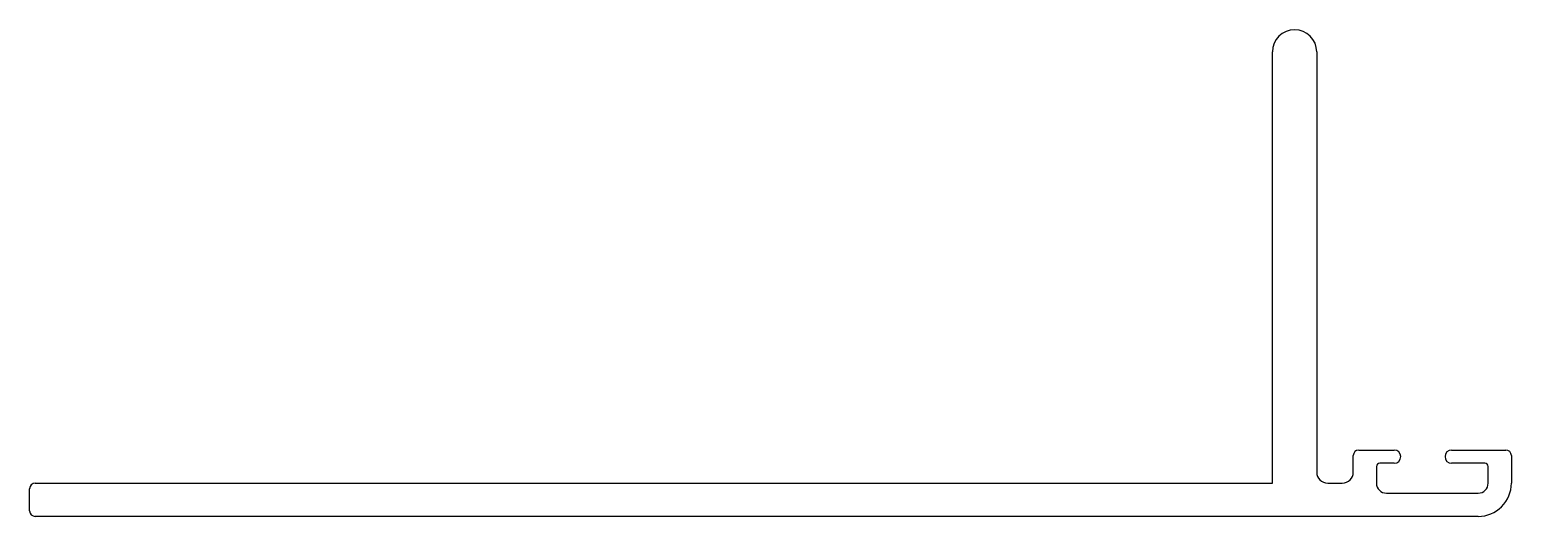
# Model space of a CAD drawing. Extents: x 551 to 685, y 545 to 589.
import ezdxf

# ---------------------------------------------------------------- set-up
doc = ezdxf.new("R2010")
doc.units = 0
doc.layers.get('0').update_dxf_attribs({"linetype": 'CONTINUOUS'})

msp = doc.modelspace()

# ---------------------------------------------------------------- linework, layer by layer
for p, q in [((663.5, 548.05), (663.5, 587.05)), ((667.5, 587.05), (667.5, 549.05)), ((671.3, 551.05), (674.5, 551.05)), ((679.7, 551.05), (684.6, 551.05)), ((670.8, 549.05), (670.8, 550.55)), ((672.9, 549.55), (672.9, 548.05)), ((674.5, 549.85), (673.2, 549.85)), ((682.7, 549.85), (679.7, 549.85)), ((683, 548.05), (683, 549.55)), ((685.1, 550.55), (685.1, 548.05)), ((551.1, 545.55), (551.1, 547.55)), ((551.6, 548.05), (663.5, 548.05)), ((668.5, 548.05), (669.8, 548.05)), ((673.8, 547.15), (682.1, 547.15)), ((682.1, 545.05), (551.6, 545.05))]:
    msp.add_line(p, q)
for centre, radius, start, end in [((665.5, 587.05), 2, 0.011, 179.989), ((671.3, 550.55), 0.5, 90.0237, 179.9763), ((674.5, 550.45), 0.6, 0, 90), ((679.7, 550.45), 0.6, 90, 180), ((684.6, 550.55), 0.5, 0.0237, 89.9763), ((673.2, 549.55), 0.3, 90, 180), ((674.5, 550.45), 0.6, 270, 0), ((679.7, 550.45), 0.6, 180, 270), ((682.7, 549.55), 0.3, 0, 90), ((668.5, 549.05), 1, 180.0237, 269.9763), ((669.8, 549.05), 1, 270.0237, 359.9763), ((551.6, 547.55), 0.5, 90.0237, 179.9763), ((673.8, 548.05), 0.9, 180.0237, 269.9763), ((682.1, 548.05), 0.9, 270.0237, 359.9763), ((682.1, 548.05), 3, 269.9995, 0.0005), ((551.6, 545.55), 0.5, 180.0237, 269.9763)]:
    msp.add_arc(centre, radius, start, end)

doc.saveas('drawing.dxf')
